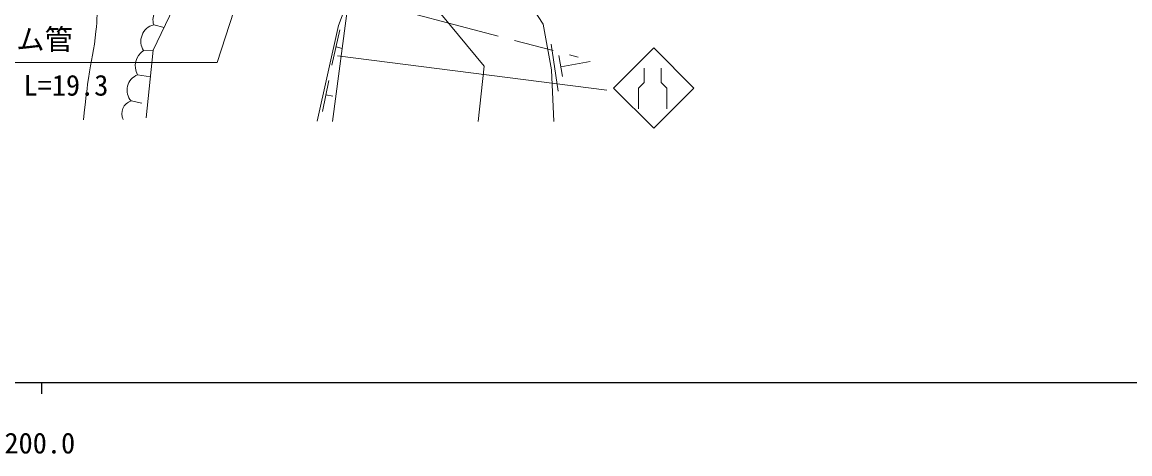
# Model space of a CAD drawing. Units: millimetres, scale not verified. Extents: x 40000 to 680000, y 20000 to 380000.
# Drawn here: x 266289 to 363934, y 198715 to 236743 of the extents above; entities that cross this region are included whole.
import ezdxf
from ezdxf.enums import TextEntityAlignment as Align

# ---------------------------------------------------------------- set-up
doc = ezdxf.new("R2010")
doc.units = ezdxf.units.MM
doc.header["$LTSCALE"] = 1000
doc.linetypes.add('CHAIN', pattern=[18.5, 12, -1.5, 3.5, -1.5])
for name, color, linetype, lineweight in [('M-BGD', 7, 'Continuous', 13), ('M-BMK', 2, 'CHAIN', 13), ('M-STR-HTXT', 7, 'Continuous', 13), ('M-STR-STRC', 7, 'Continuous', 13), ('M-TTL-BAND', 7, 'Continuous', 25)]:
    doc.layers.add(name, color=color, linetype=linetype, lineweight=lineweight)
doc.styles.add('ＭＳ ゴシック', font='')
doc.styles.get('ＭＳ ゴシック').set_extended_font_data('MS Gothic')

msp = doc.modelspace()

# ---------------------------------------------------------------- linework, layer by layer
at = {"layer": 'M-BGD'}
for p, q in [((295102, 238984), (293644, 228004)), ((277889, 236509), (278804, 236284)), ((294307, 236075), (293600, 232967)), ((293966, 234578), (294495, 234410)), ((312919, 234810), (313531, 230657)), ((276992, 234235), (277847, 234285)), ((313606, 233793), (313926, 231947)), ((313777, 232809), (316366, 233275)), ((276464, 232105), (277599, 231935)), ((293328, 231607), (292753, 228885)), ((275903, 229800), (276832, 229608)), ((293058, 230327), (293676, 230232))]:
    msp.add_line(p, q, dxfattribs=at)
for points in [[(313166, 227996), (312949, 232542), (312214, 236570), (307505, 243811), (302279, 246288), (299678, 248793), (298830, 252460), (299557, 257230), (303160, 262850)], [(275605, 253772), (281073, 241022), (277847, 234285), (277216, 228304)], [(292309, 228029), (294162, 236444), (295102, 238984), (298693, 239246), (302504, 238333), (307012, 232880), (306500, 227996)]]:
    msp.add_lwpolyline(points, dxfattribs=at)
for centre, radius, start, end in [((279297, 236953), 1476, 101.84774, 197.5187), ((278250, 235052), 1500, 103.93786, 213.01694), ((277851, 232892), 1594, 122.58459, 209.54574), ((276980, 230759), 1442, 110.96608, 221.71162), ((276237, 228687), 1162, 106.71569, 206.61623)]:
    msp.add_arc(centre, radius, start, end, dxfattribs=at)
msp.add_open_spline([(269151, 254815), (269962, 253059), (270175, 252584), (270784, 251133), (271525, 249365), (272039, 248402), (272555, 246556), (272685, 246094), (272629, 245811), (272668, 245332), (272795, 243803), (272920, 242948), (272941, 241414), (272972, 239271), (272989, 238064), (272798, 235930), (272652, 234293), (272354, 233404), (272130, 231777), (271935, 230360), (271882, 229894), (271696, 228141)], degree=3, knots=[0, 0, 0, 0, 1, 1, 1, 2, 2, 2, 3, 3, 3, 4, 4, 4, 5, 5, 5, 6, 6, 6, 7, 7, 7, 7], dxfattribs=at)
at = {"layer": 'M-BMK'}
msp.add_line((260866, 248000), (315313, 233661), dxfattribs=at)
at = {"layer": 'M-STR-HTXT'}
msp.add_lwpolyline([(290449, 254659), (283489, 233196), (255424, 233196)], dxfattribs=at)
at = {"layer": 'M-STR-STRC'}
for p, q in [((318425, 230935), (321961, 234471)), ((321961, 234471), (325496, 230935)), ((294098, 233769), (317843, 230741)), ((321116, 232694), (321116, 231417)), ((322609, 232694), (322609, 231417)), ((321961, 227400), (318425, 230935)), ((321116, 231417), (320619, 230920)), ((320619, 230920), (320619, 229110)), ((325496, 230935), (321961, 227400)), ((322609, 231417), (323105, 230920)), ((323105, 230920), (323105, 229110))]:
    msp.add_line(p, q, dxfattribs=at)
at = {"layer": 'M-TTL-BAND'}
for p, q in [((40000, 205000), (579000, 205000)), ((268000, 205000), (268000, 204000))]:
    msp.add_line(p, q, dxfattribs=at)

# ---------------------------------------------------------------- texts
at = {"layer": 'M-STR-HTXT', "style": 'ＭＳ ゴシック'}
for s, p in [('ヒューム管', (258264, 233758)), ('φ600\u3000L=19.3', (258271, 229718))]:
    msp.add_text(s, height=1833, dxfattribs=at).set_placement(p, align=Align.BOTTOM_LEFT)
at = {"layer": 'M-TTL-BAND', "style": 'ＭＳ ゴシック'}
msp.add_text('200.0', height=1833, dxfattribs=at).set_placement((267844, 198195), align=Align.BOTTOM_CENTER)

doc.saveas('drawing.dxf')
